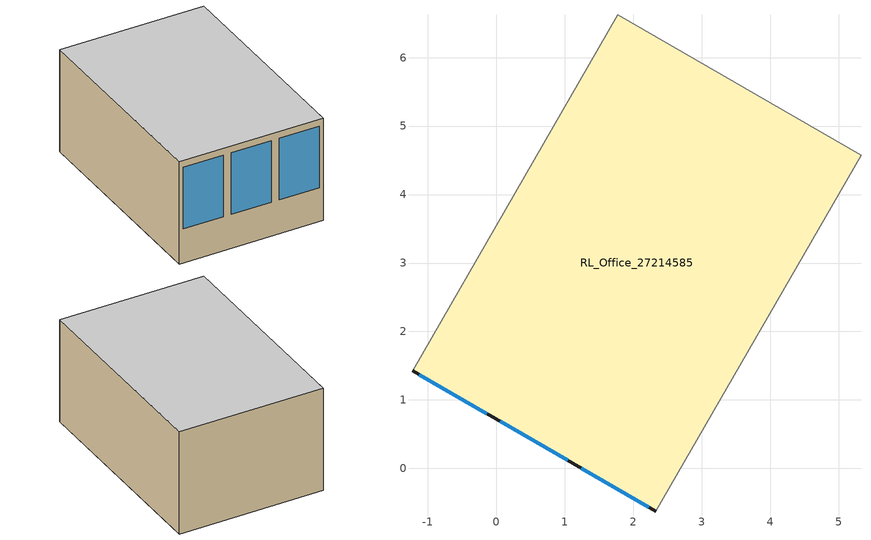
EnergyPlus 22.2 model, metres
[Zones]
RL_Office_27214585
 floor adiabatic (Generic Interior Floor): 1.77,6.62 5.33,4.57 2.33,-0.62 -1.23,1.43 z0
 wall outside (wall_stock): -1.23,1.43 2.33,-0.62 z0:3
 wall adiabatic (Generic Interior Wall): 2.33,-0.62 5.33,4.57 1.77,6.62 -1.23,1.43 z0:3
 window (ShadedWindowConstruction_add79a08): -1.13,1.37 -0.14,0.8 / 0.06,0.69 1.04,0.12 / 1.24,0 2.23,-0.57 z1:2.8
 ceiling adiabatic (Generic Interior Ceiling): 2.33,-0.62 5.33,4.57 1.77,6.62 -1.23,1.43 z3
[Building]
Building 1: North Axis {deg}=0; Terrain=City; Solar Distribution=FullExteriorWithReflections
[Site:Location]
Site 1: Latitude {deg}=0; Longitude {deg}=0; Time Zone {hr}=0; Elevation {m}=0
[Site:WaterMainsTemperature]
Calculation Method=CorrelationFromWeatherFile
[SizingPeriod:DesignDay] Day of Month=21; Dry-Bulb Temperature Range Modifier Type=DefaultMultipliers; Barometric Pressure {Pa}=95232; Rain Indicator=No; Snow Indicator=No; Daylight Saving Time Indicator=No
Name | Month | Day Type | Maximum Dry-Bulb Temperature {C} | Daily Dry-Bulb Temperature Range {deltaC} | Humidity Condition Type | Wetbulb or DewPoint at Maximum Dry-Bulb {C} | Wind Speed {m/s} | Wind Direction {deg} | Solar Model Indicator | ASHRAE Clear Sky Optical Depth for Beam Irradiance (taub) | ASHRAE Clear Sky Optical Depth for Diffuse Irradiance (taud) | Enthalpy at Maximum Dry-Bulb {J/kg} | Sky Clearness
Munich-Theresienwiese Ann Clg .4% Condns DB=>MWB | 7 | SummerDesignDay | 29.5 | 8.8 | Wetbulb | 19 | 2.6 | 270 | ASHRAETau | 0.406 | 2.289
Munich-Theresienwiese Ann Clg .4% Condns DP=>MDB | 7 | SummerDesignDay | 21.6 | 8.8 | Dewpoint | 17.2 | 2.6 | 270 | ASHRAETau | 0.406 | 2.289
Munich-Theresienwiese Ann Clg .4% Condns Enth=>MDB | 7 | SummerDesignDay | 27.5 | 8.8 | Enthalpy |  | 2.6 | 270 | ASHRAETau | 0.406 | 2.289 | 58600
Munich-Theresienwiese Ann Clg .4% Condns WB=>MDB | 7 | SummerDesignDay | 27.4 | 8.8 | Wetbulb | 19.7 | 2.6 | 270 | ASHRAETau | 0.406 | 2.289
Munich-Theresienwiese Ann Htg 99.6% Condns DB | 2 | WinterDesignDay | -11.9 | 0 | Wetbulb | -11.9 | 1.8 | 90 | ASHRAEClearSky |  |  |  | 0
Munich-Theresienwiese Ann Htg Wind 99.6% Condns WS=>MCDB | 2 | WinterDesignDay | 9.2 | 0 | Wetbulb | 9.2 | 10.3 | 90 | ASHRAEClearSky |  |  |  | 0
Munich-Theresienwiese Ann Hum_n 99.6% Condns DP=>MCDB | 2 | WinterDesignDay | -10.4 | 0 | Dewpoint | -15.1 | 1.8 | 90 | ASHRAEClearSky |  |  |  | 0
Munich-Theresienwiese April .4% Condns DB=>MCWB | 4 | SummerDesignDay | 22.1 | 7.9 | Wetbulb | 12.4 | 2.3 | 270 | ASHRAETau | 0.389 | 2.275
Munich-Theresienwiese April .4% Condns WB=>MCDB | 4 | SummerDesignDay | 20 | 7.9 | Wetbulb | 13.1 | 2.3 | 270 | ASHRAETau | 0.389 | 2.275
Munich-Theresienwiese August .4% Condns DB=>MCWB | 8 | SummerDesignDay | 31.9 | 8.9 | Wetbulb | 19.4 | 1.8 | 270 | ASHRAETau | 0.4 | 2.325
Munich-Theresienwiese August .4% Condns WB=>MCDB | 8 | SummerDesignDay | 29 | 8.9 | Wetbulb | 20.3 | 1.8 | 270 | ASHRAETau | 0.4 | 2.325
Munich-Theresienwiese December .4% Condns DB=>MCWB | 12 | SummerDesignDay | 14.1 | 5 | Wetbulb | 8.2 | 2.1 | 270 | ASHRAETau | 0.292 | 2.468
Munich-Theresienwiese December .4% Condns WB=>MCDB | 12 | SummerDesignDay | 12.6 | 5 | Wetbulb | 9.7 | 2.1 | 270 | ASHRAETau | 0.292 | 2.468
Munich-Theresienwiese February .4% Condns DB=>MCWB | 2 | SummerDesignDay | 16 | 6.2 | Wetbulb | 9.6 | 2.3 | 270 | ASHRAETau | 0.321 | 2.384
Munich-Theresienwiese February .4% Condns WB=>MCDB | 2 | SummerDesignDay | 15.2 | 6.2 | Wetbulb | 9.8 | 2.3 | 270 | ASHRAETau | 0.321 | 2.384
Munich-Theresienwiese January .4% Condns DB=>MCWB | 1 | SummerDesignDay | 12.6 | 5.5 | Wetbulb | 7.6 | 2.4 | 270 | ASHRAETau | 0.296 | 2.448
Munich-Theresienwiese January .4% Condns WB=>MCDB | 1 | SummerDesignDay | 11.2 | 5.5 | Wetbulb | 8.4 | 2.4 | 270 | ASHRAETau | 0.296 | 2.448
Munich-Theresienwiese July .4% Condns DB=>MCWB | 7 | SummerDesignDay | 32.9 | 8.8 | Wetbulb | 20.5 | 1.9 | 270 | ASHRAETau | 0.406 | 2.289
Munich-Theresienwiese July .4% Condns WB=>MCDB | 7 | SummerDesignDay | 29.9 | 8.8 | Wetbulb | 21.3 | 1.9 | 270 | ASHRAETau | 0.406 | 2.289
Munich-Theresienwiese June .4% Condns DB=>MCWB | 6 | SummerDesignDay | 29.9 | 8.3 | Wetbulb | 19.2 | 2.1 | 270 | ASHRAETau | 0.403 | 2.305
Munich-Theresienwiese June .4% Condns WB=>MCDB | 6 | SummerDesignDay | 27.4 | 8.3 | Wetbulb | 19.9 | 2.1 | 270 | ASHRAETau | 0.403 | 2.305
Munich-Theresienwiese March .4% Condns DB=>MCWB | 3 | SummerDesignDay | 20.7 | 7.1 | Wetbulb | 11.7 | 2.5 | 270 | ASHRAETau | 0.354 | 2.342
Munich-Theresienwiese March .4% Condns WB=>MCDB | 3 | SummerDesignDay | 20.4 | 7.1 | Wetbulb | 11.8 | 2.5 | 270 | ASHRAETau | 0.354 | 2.342
Munich-Theresienwiese May .4% Condns DB=>MCWB | 5 | SummerDesignDay | 25.8 | 8.5 | Wetbulb | 16.1 | 2.1 | 270 | ASHRAETau | 0.398 | 2.283
Munich-Theresienwiese May .4% Condns WB=>MCDB | 5 | SummerDesignDay | 23.1 | 8.5 | Wetbulb | 17.6 | 2.1 | 270 | ASHRAETau | 0.398 | 2.283
Munich-Theresienwiese November .4% Condns DB=>MCWB | 11 | SummerDesignDay | 15.9 | 5.8 | Wetbulb | 10.4 | 2.1 | 270 | ASHRAETau | 0.318 | 2.481
Munich-Theresienwiese November .4% Condns WB=>MCDB | 11 | SummerDesignDay | 14.1 | 5.8 | Wetbulb | 11.3 | 2.1 | 270 | ASHRAETau | 0.318 | 2.481
Munich-Theresienwiese October .4% Condns DB=>MCWB | 10 | SummerDesignDay | 23.6 | 7 | Wetbulb | 15.2 | 1.8 | 270 | ASHRAETau | 0.346 | 2.447
Munich-Theresienwiese October .4% Condns WB=>MCDB | 10 | SummerDesignDay | 21.7 | 7 | Wetbulb | 16.2 | 1.8 | 270 | ASHRAETau | 0.346 | 2.447
Munich-Theresienwiese September .4% Condns DB=>MCWB | 9 | SummerDesignDay | 27.7 | 8.1 | Wetbulb | 18.1 | 1.8 | 270 | ASHRAETau | 0.376 | 2.37
Munich-Theresienwiese September .4% Condns WB=>MCDB | 9 | SummerDesignDay | 25.3 | 8.1 | Wetbulb | 19 | 1.8 | 270 | ASHRAETau | 0.376 | 2.37
[Material] Thermal Absorptance=0.9
Name | Roughness | Thickness {m} | Conductivity {W/m-K} | Density {kg/m3} | Specific Heat {J/kg-K} | Solar Absorptance | Visible Absorptance
Generic Acoustic Tile | MediumSmooth | 0.02 | 0.06 | 368 | 590 | 0.2 | 0.2
Generic Ceiling Air Gap | Smooth | 0.1 | 0.556 | 1.28 | 1000 | 0.7 | 0.7
Generic Gypsum Board | MediumSmooth | 0.0127 | 0.16 | 800 | 1090 | 0.5 | 0.5
Generic LW Concrete | MediumRough | 0.1 | 0.53 | 1280 | 840 | 0.8 | 0.8
Generic Wall Air Gap | Smooth | 0.1 | 0.667 | 1.28 | 1000 | 0.7 | 0.7
[Material:NoMass]
insulation_wall_stock: Roughness=MediumRough; Thermal Resistance {m2-K/W}=2.29275; Thermal Absorptance=0.9; Solar Absorptance=0.0629464; Visible Absorptance=0.0629464
[WindowMaterial:SimpleGlazingSystem]
window_glass_stock: U-Factor {W/m2-K}=2.19; Solar Heat Gain Coefficient=0.25; Visible Transmittance=0.6
[WindowMaterial:Shade]
ShadeMaterial_fd3c0e97: Solar Transmittance=0.1; Solar Reflectance=0.8; Visible Transmittance=0.1; Visible Reflectance=0.8; Infrared Hemispherical Emissivity=0.9; Infrared Transmittance=0; Thickness {m}=0.05; Conductivity {W/m-K}=0.9; Shade to Glass Distance {m}=0.05; Top Opening Multiplier=0.5; Bottom Opening Multiplier=0.5; Left-Side Opening Multiplier=0.5; Right-Side Opening Multiplier=0.5; Airflow Permeability=0
[Construction]
Generic Interior Ceiling: Generic LW Concrete, Generic Ceiling Air Gap, Generic Acoustic Tile
Generic Interior Floor: Generic Acoustic Tile, Generic Ceiling Air Gap, Generic LW Concrete
Generic Interior Wall: Generic Gypsum Board, Generic Wall Air Gap, Generic Gypsum Board
wall_stock: insulation_wall_stock
ShadedWindowConstruction_add79a08: window_glass_stock
window_stock: ShadeMaterial_fd3c0e97, window_glass_stock
[Zone]
RL_Office_27214585: Multiplier=1; Part of Total Floor Area=Yes
[ZoneControl:Thermostat]
RL_Office_27214585 Thermostat: Zone or ZoneList=RL_Office_27214585; Control Type Schedule=RL_Office_27214585 Thermostat Schedule; Control 1=Thermostat Setpoint Dual Setpoint 1; Temperature Difference Between Cutout And Setpoint {deltaC}=0
[ThermostatSetpoint:DualSetpoint]
Thermostat Setpoint Dual Setpoint 1: Heating Setpoint Temperature Schedule=SeasonalSchedule_610b18b8; Cooling Setpoint Temperature Schedule=setpoint_cooling
[ZoneVentilation:WindandStackOpenArea] Zone or Space=RL_Office_27214585; Opening Area {m2}=1.025; Opening Area Fraction Schedule=natural_ventilation; Opening Effectiveness=0; Effective Angle {deg}=210; Height Difference {m}=0.315; Discharge Coefficient for Opening=0.45; Minimum Indoor Temperature {C}=22; Maximum Indoor Temperature {C}=100; Delta Temperature {deltaC}=-100; Minimum Outdoor Temperature {C}=0; Maximum Outdoor Temperature {C}=25; Maximum Wind Speed {m/s}=40
Window_1_Opening; Window_2_Opening; Window_3_Opening
[ZoneHVAC:IdealLoadsAirSystem]
RL_Office_27214585 Ideal Loads Air System: Maximum Heating Supply Air Temperature {C}=50; Minimum Cooling Supply Air Temperature {C}=13; Heating Limit=LimitCapacity; Maximum Sensible Heating Capacity {W}=Autosize; Cooling Limit=LimitFlowRateAndCapacity; Maximum Cooling Air Flow Rate {m3/s}=Autosize; Maximum Total Cooling Capacity {W}=0; Demand Controlled Ventilation Type=None; Outdoor Air Economizer Type=NoEconomizer; Sensible Heat Recovery Effectiveness=0; Latent Heat Recovery Effectiveness=0
[Zone equipment]
RL_Office_27214585: RL_Office_27214585 Ideal Loads Air System
[Sizing:Zone]
RL_Office_27214585: Zone Cooling Design Supply Air Temperature Input Method=SupplyAirTemperature; Zone Cooling Design Supply Air Temperature {C}=14; Zone Cooling Design Supply Air Temperature Difference {deltaC}=11.11; Zone Heating Design Supply Air Temperature Input Method=SupplyAirTemperature; Zone Heating Design Supply Air Temperature {C}=40; Zone Heating Design Supply Air Temperature Difference {deltaC}=11.11; Zone Cooling Design Supply Air Humidity Ratio {kgWater/kgDryAir}=0.0085; Zone Heating Design Supply Air Humidity Ratio {kgWater/kgDryAir}=0.008; Cooling Design Air Flow Method=DesignDay; Cooling Design Air Flow Rate {m3/s}=0; Cooling Minimum Air Flow per Zone Floor Area {m3/s-m2}=0.000762; Cooling Minimum Air Flow {m3/s}=0; Cooling Minimum Air Flow Fraction=0; Heating Design Air Flow Method=DesignDay; Heating Design Air Flow Rate {m3/s}=0; Heating Maximum Air Flow per Zone Floor Area {m3/s-m2}=0.002032; Heating Maximum Air Flow {m3/s}=0.141576; Heating Maximum Air Flow Fraction=0.3; Account for Dedicated Outdoor Air System=No; Zone Load Sizing Method=Sensible Load Only No Latent Load; Zone Latent Cooling Design Supply Air Humidity Ratio Input Method=HumidityRatioDifference; Zone Cooling Design Supply Air Humidity Ratio Difference {kgWater/kgDryAir}=0.005; Zone Latent Heating Design Supply Air Humidity Ratio Input Method=HumidityRatioDifference; Zone Humidification Design Supply Air Humidity Ratio Difference {kgWater/kgDryAir}=0.005
[WindowShadingControl] Zone=RL_Office_27214585; Shading Type=ExteriorShade; Construction with Shading=window_stock; Shading Control Type=OnIfHighZoneAirTemperature; Setpoint {W/m2, W or deg C}=22; Shading Control Is Scheduled=No; Glare Control Is Active=No; Type of Slat Angle Control for Blinds=FixedSlatAngle; Multiple Surface Control Type=Sequential
Name | Fenestration Surface 1
Shading_Control_1 | Window_1
Shading_Control_2 | Window_2
Shading_Control_3 | Window_3
[Schedule:Compact]
RL_Office_27214585 Thermostat Schedule: Through: 12/31, For: AllDays, Until: 24:00, 4
[Schedule:Day:Interval]
Schedule Day 4; setpoint_heating_real_Sunday; setpoint_heating_real_Monday_SmrDsn_WntrDsn 1; setpoint_heating_real_Hol 1: No, 24:00, 18
Schedule Day 3; Schedule Day 5; setpoint_heating_real_Monday_SmrDsn 1: No, 07:00, 18, 19:00, 20, 24:00, 18
Schedule Day 2: No, 24:00, -100
setpoint_cooling_Sunday; setpoint_cooling_Sunday_SmrDsn 1; setpoint_cooling_Hol 1: No, 24:00, 100
Schedule Day 1; setpoint_cooling_Sunday_SmrDsn_WntrDsn 1: No, 07:00, 100, 19:00, 50, 24:00, 100
natural_ventilation_Day Schedule: No, 24:00, 1
[Schedule:Week:Daily]
SeasonalSchedule_610b18b8 Week Rule - Jan1-Apr29: Schedule Day 4, Schedule Day 3, Schedule Day 3, Schedule Day 3, Schedule Day 3, Schedule Day 3, Schedule Day 4, setpoint_heating_real_Hol 1, setpoint_heating_real_Monday_SmrDsn 1, setpoint_heating_real_Monday_SmrDsn_WntrDsn 1, setpoint_heating_real_Sunday, setpoint_heating_real_Sunday
SeasonalSchedule_610b18b8 Week Rule - Apr30-May6: Schedule Day 4, Schedule Day 5, Schedule Day 5, Schedule Day 5, Schedule Day 5, Schedule Day 5, setpoint_heating_real_Sunday, setpoint_heating_real_Hol 1, setpoint_heating_real_Monday_SmrDsn 1, setpoint_heating_real_Monday_SmrDsn_WntrDsn 1, setpoint_heating_real_Sunday, setpoint_heating_real_Sunday
SeasonalSchedule_610b18b8 Week Rule - May7-May27; SeasonalSchedule_610b18b8 Week Rule - Oct1-Dec31: setpoint_heating_real_Sunday, Schedule Day 5, Schedule Day 5, Schedule Day 5, Schedule Day 5, Schedule Day 5, setpoint_heating_real_Sunday, setpoint_heating_real_Hol 1, setpoint_heating_real_Monday_SmrDsn 1, setpoint_heating_real_Monday_SmrDsn_WntrDsn 1, setpoint_heating_real_Sunday, setpoint_heating_real_Sunday
SeasonalSchedule_610b18b8 Week Rule - May28-Jun3: setpoint_heating_real_Sunday, Schedule Day 5, Schedule Day 5, Schedule Day 5, Schedule Day 2, Schedule Day 2, Schedule Day 2, setpoint_heating_real_Hol 1, setpoint_heating_real_Monday_SmrDsn 1, setpoint_heating_real_Monday_SmrDsn_WntrDsn 1, setpoint_heating_real_Sunday, setpoint_heating_real_Sunday
SeasonalSchedule_610b18b8 Week Rule - Jun4-Sep30: Schedule Day 2, Schedule Day 2, Schedule Day 2, Schedule Day 2, Schedule Day 2, Schedule Day 2, Schedule Day 2, setpoint_heating_real_Hol 1, setpoint_heating_real_Monday_SmrDsn 1, setpoint_heating_real_Monday_SmrDsn_WntrDsn 1, setpoint_heating_real_Sunday, setpoint_heating_real_Sunday
setpoint_cooling Week Rule - Jan1-Dec31: setpoint_cooling_Sunday, Schedule Day 1, Schedule Day 1, Schedule Day 1, Schedule Day 1, Schedule Day 1, setpoint_cooling_Sunday, setpoint_cooling_Hol 1, setpoint_cooling_Sunday_SmrDsn 1, setpoint_cooling_Sunday_SmrDsn_WntrDsn 1, setpoint_cooling_Sunday, setpoint_cooling_Sunday
natural_ventilation Week Rule - Jan1-Dec31: natural_ventilation_Day Schedule, natural_ventilation_Day Schedule, natural_ventilation_Day Schedule, natural_ventilation_Day Schedule, natural_ventilation_Day Schedule, natural_ventilation_Day Schedule, natural_ventilation_Day Schedule, natural_ventilation_Day Schedule, natural_ventilation_Day Schedule, natural_ventilation_Day Schedule, natural_ventilation_Day Schedule, natural_ventilation_Day Schedule
[Schedule:Year]
SeasonalSchedule_610b18b8: SeasonalSchedule_610b18b8 Week Rule - Jan1-Apr29, 1, 1, 4, 29, SeasonalSchedule_610b18b8 Week Rule - Apr30-May6, 4, 30, 5, 6, SeasonalSchedule_610b18b8 Week Rule - May7-May27, 5, 7, 5, 27, SeasonalSchedule_610b18b8 Week Rule - May28-Jun3, 5, 28, 6, 3, SeasonalSchedule_610b18b8 Week Rule - Jun4-Sep30, 6, 4, 9, 30, SeasonalSchedule_610b18b8 Week Rule - Oct1-Dec31, 10, 1, 12, 31
setpoint_cooling: setpoint_cooling Week Rule - Jan1-Dec31, 1, 1, 12, 31
natural_ventilation: natural_ventilation Week Rule - Jan1-Dec31, 1, 1, 12, 31
